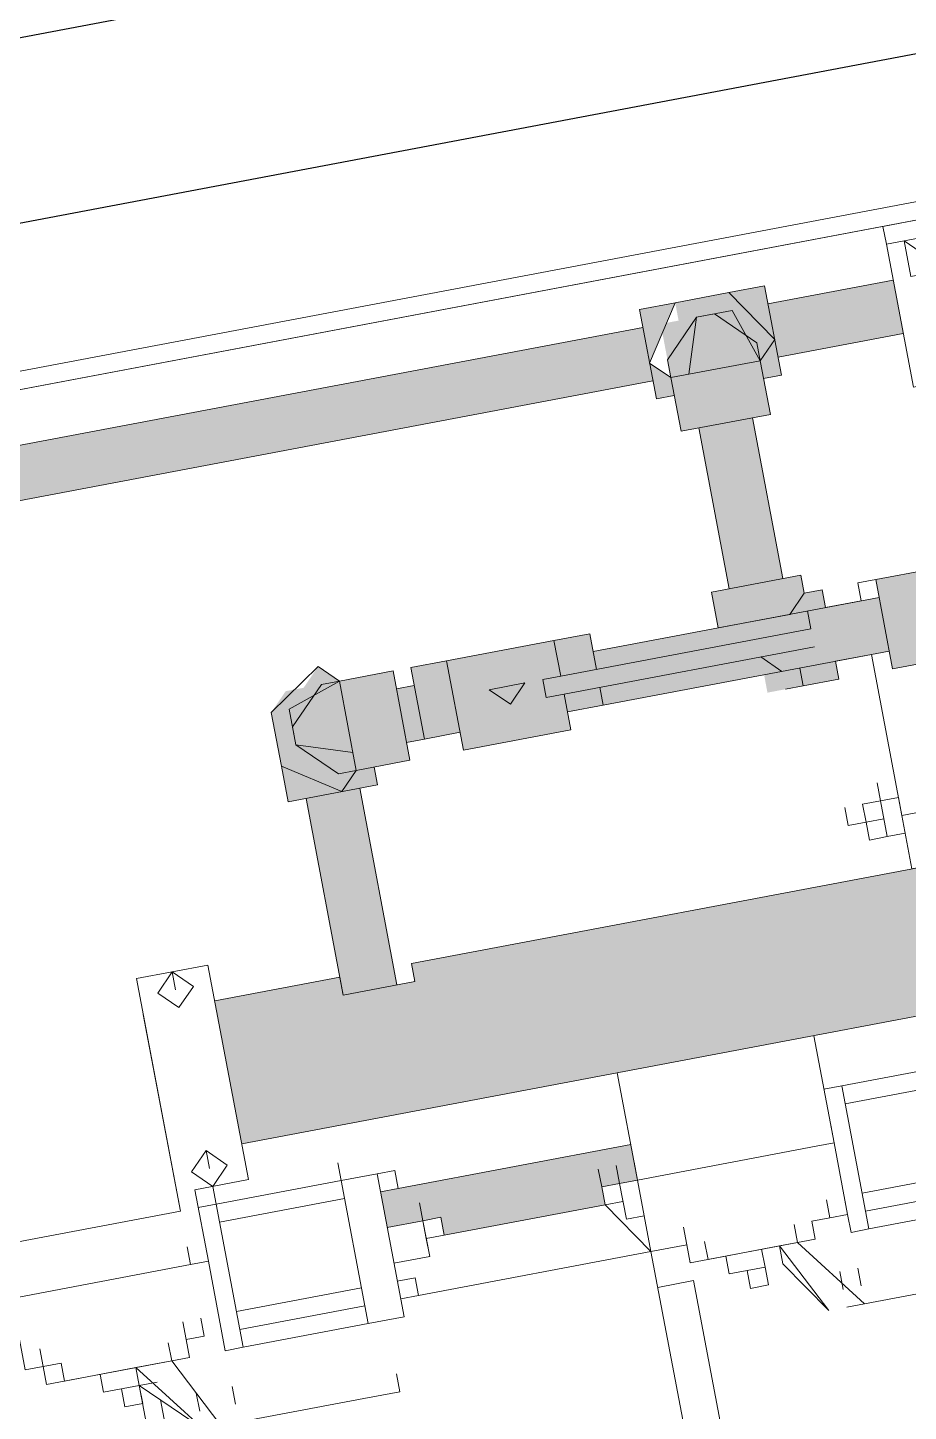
# Model space of a CAD drawing. Extents: x 407440 to 411585, y 6041728 to 6045069.
# Drawn here: x 408209.107 to 408211.885, y 6044206.887 to 6044211.252 of the extents above; entities that cross this region are included whole.
import ezdxf

# ---------------------------------------------------------------- set-up
doc = ezdxf.new("R2010")
doc.units = 0
doc.header["$LTSCALE"] = 5
doc.linetypes.add('foc-TIELINE', pattern=[1.875, 1.25, -0.625])
doc.layers.add('P-PROPOSED-EXISTING-H', color=59, linetype='Continuous')
doc.layers.add('T-TIE', color=201, linetype='foc-TIELINE')

# ---------------------------------------------------------------- blocks, each defined once
blk = doc.blocks.new('P-RIG-877')
at = {"layer": 'T-TIE', "linetype": 'ByBlock', "lineweight": 25}
for points in [[(3.22609, -24.21286), (3.11128, -24.21286), (3.11128, -19.4254), (2.51428, -19.4254), (2.51428, -19.14986), (2.51428, -19.31059), (3.22609, -19.31059), (3.22609, -33.01858), (1.79099, -33.01858)], [(6.88844, -20.74568), (6.88844, -19.31059), (3.22609, -19.31059), (3.22609, -33.01858), (4.23639, -33.01858)], [(3.22609, -24.38507), (3.34089, -24.38507), (3.34089, -27.18637), (4.62673, -27.18637), (4.62673, -27.30118), (3.34089, -27.30118), (3.34089, -32.90377), (4.19047, -32.90377), (4.19047, -33.01858), (5.02856, -33.32856), (5.01708, -33.32856), (5.02856, -33.32856)]]:
    blk.add_lwpolyline(points, dxfattribs=at)
at = {"layer": 'T-TIE', "linetype": 'ByBlock', "lineweight": 18}
for points in [[(3.54755, -30.4469), (3.4557, -30.4469), (3.4557, -30.37801), (3.4557, -30.38949), (3.4557, -30.43542), (3.43274, -30.43542), (3.43274, -27.53079), (3.50162, -27.53079), (3.4557, -27.53079), (3.44422, -27.53079)], [(3.43274, -27.53079), (3.43274, -30.43542), (3.4557, -30.43542), (3.4557, -30.38949), (3.44422, -30.38949)], [(3.44422, -30.36653), (3.44422, -30.37801), (3.44422, -27.58819), (3.43274, -27.58819)], [(3.46718, -30.36653), (3.44422, -30.36653), (3.44422, -27.69152), (3.44422, -27.66856), (3.44422, -27.65708), (3.44422, -27.58819), (3.46718, -27.58819), (3.4557, -27.59968)], [(3.93789, -27.69152), (3.93789, -28.47221)], [(3.85753, -27.89817), (3.85753, -28.0015), (3.84604, -28.0015), (3.84604, -28.34592), (3.85753, -28.34592), (3.85753, -28.39185), (3.84604, -28.39185), (3.84604, -28.47221)], [(3.84604, -28.01298), (3.84604, -28.02446), (3.8116, -28.02446), (3.8116, -27.90966), (3.80012, -27.90966)], [(3.4557, -27.96706), (3.4557, -27.93262), (3.54755, -27.93262), (3.54755, -27.96706), (3.4557, -27.96706), (3.44422, -27.96706), (3.44422, -27.93262), (3.4557, -27.93262)], [(3.70828, -27.97854), (3.6968, -27.9441), (3.67383, -27.9441), (3.66235, -27.97854), (3.66235, -27.96706), (3.68531, -27.9441), (3.6968, -27.9441), (3.71976, -27.96706), (3.71976, -27.97854), (3.66235, -27.97854), (3.66235, -28.01298)], [(3.47866, -28.04742), (3.47866, -27.96706)], [(3.5131, -28.04742), (3.5131, -27.96706)], [(4.04122, -28.10483), (4.0527, -28.10483), (4.06418, -28.10483), (4.06418, -28.09335), (4.06418, -28.01298), (4.0527, -28.01298), (3.97233, -28.01298), (3.97233, -27.97854), (3.97233, -27.96706)], [(3.66235, -28.0589), (3.65087, -28.0589), (3.65087, -28.11631), (3.67383, -28.11631), (3.67383, -28.07039), (3.66235, -28.0589), (3.66235, -28.04742), (3.67383, -28.04742), (3.67383, -28.02446), (3.66235, -28.02446), (3.66235, -28.01298), (3.71976, -28.01298), (3.71976, -27.97854)], [(3.67383, -28.01298), (3.67383, -28.19667)], [(3.70828, -28.01298), (3.70828, -28.19667)], [(4.06418, -28.09335), (3.97233, -28.09335), (3.97233, -28.01298), (3.96085, -28.01298)], [(3.97233, -28.10483), (3.97233, -28.09335), (3.97233, -28.01298)], [(3.98381, -28.09335), (3.98381, -28.01298)], [(4.04122, -28.09335), (4.04122, -28.01298)], [(4.0527, -28.09335), (4.0527, -28.01298)], [(3.80012, -28.02446), (3.8116, -28.02446), (3.70828, -28.02446), (3.70828, -28.04742), (3.71976, -28.04742), (3.71976, -28.07039)], [(3.78864, -28.03594), (3.80012, -28.03594), (3.80012, -28.04742), (3.8116, -28.04742), (3.8116, -28.03594), (3.8116, -28.04742), (3.82308, -28.04742), (3.82308, -28.03594), (3.80012, -28.03594), (3.80012, -28.02446), (3.80012, -28.03594)], [(3.52458, -28.0589), (3.52458, -28.04742), (3.46718, -28.04742), (3.46718, -28.07039)], [(3.8116, -28.0589), (3.8116, -28.04742), (3.8116, -28.0589)], [(3.5131, -28.0589), (3.47866, -28.07039), (3.47866, -28.09335), (3.5131, -28.10483)], [(3.6968, -28.0589), (3.6968, -28.21963), (3.6968, -28.23112), (3.68531, -28.23112), (3.68531, -28.21963), (3.68531, -28.0589), (3.67383, -28.0589)], [(3.8116, -28.0589), (3.80012, -28.0589)], [(3.65087, -28.07039), (3.54755, -28.07039)], [(3.71976, -28.08187), (3.71976, -28.07039), (3.70828, -28.07039)], [(3.6968, -28.09335), (3.70828, -28.08187)], [(3.46718, -28.10483), (3.46718, -28.12779), (3.52458, -28.12779), (3.52458, -28.11631)], [(3.65087, -28.10483), (3.54755, -28.10483)], [(3.93789, -28.10483), (4.00677, -28.10483), (3.99529, -28.10483)], [(4.1101, -28.10483), (4.06418, -28.13927), (4.06418, -28.15075), (4.1101, -28.12779), (4.07566, -28.15075), (4.06418, -28.15075), (4.06418, -28.19667), (4.0527, -28.19667)], [(4.09862, -28.10483), (4.08714, -28.10483)], [(4.0527, -28.11631), (4.04122, -28.11631)], [(4.09862, -28.11631), (4.08714, -28.11631)], [(4.1101, -28.11631), (4.1101, -28.11631)], [(3.47866, -29.13809), (3.47866, -28.12779)], [(3.5131, -29.13809), (3.5131, -28.12779)], [(4.06418, -28.18519), (4.07566, -28.18519), (4.07566, -28.16223), (4.06418, -28.16223)], [(4.07566, -28.16223), (4.08714, -28.16223), (4.08714, -28.17371), (4.07566, -28.17371)], [(4.07566, -28.16223), (4.08714, -28.16223), (4.07566, -28.16223)], [(4.08714, -28.16223), (4.08714, -28.17371)], [(3.66235, -28.21963), (3.66235, -28.19667), (3.68531, -28.19667)], [(3.6968, -28.19667), (3.70828, -28.19667), (3.70828, -28.21963)], [(4.07566, -28.23112), (4.07566, -28.20815), (4.22491, -28.20815)], [(3.6968, -28.21963), (3.71976, -28.21963), (3.71976, -28.28852), (3.66235, -28.28852), (3.66235, -28.21963), (3.68531, -28.21963)], [(3.93789, -28.23112), (4.00677, -28.23112), (4.00677, -28.2426), (3.99529, -28.2426)], [(3.98381, -28.38037), (3.98381, -28.23112)], [(4.02974, -28.2426), (4.02974, -28.23112), (4.02974, -28.2426), (4.00677, -28.2426), (4.00677, -28.23112), (3.99529, -28.23112)], [(4.01826, -28.3574), (4.01826, -28.25408), (4.0527, -28.23112), (4.22491, -28.23112), (4.16751, -28.23112), (4.16751, -28.55258)], [(4.04122, -28.38037), (4.04122, -28.39185), (4.04122, -28.38037), (4.0527, -28.38037), (4.0527, -28.23112)], [(4.33972, -28.23112), (4.45452, -28.23112), (4.33972, -28.23112), (4.44304, -28.23112), (4.45452, -28.2426), (4.45452, -28.5411), (4.44304, -28.55258), (4.08714, -28.55258)], [(4.00677, -28.25408), (3.99529, -28.25408)], [(3.66235, -28.28852), (3.66235, -28.31148), (3.70828, -28.31148), (3.70828, -28.28852)], [(3.67383, -28.31148), (3.67383, -28.32296)], [(3.70828, -28.31148), (3.70828, -28.32296)], [(3.71976, -28.34592), (3.73124, -28.34592), (3.73124, -28.40333), (3.70828, -28.40333)], [(3.66235, -28.3574), (3.66235, -28.36888), (3.68531, -28.39185), (3.6968, -28.39185), (3.71976, -28.36888), (3.71976, -28.3574), (3.66235, -28.3574), (3.67383, -28.39185), (3.6968, -28.39185), (3.70828, -28.3574)], [(3.73124, -28.3574), (3.85753, -28.3574)], [(4.00677, -28.36888), (4.00677, -28.39185), (4.00677, -28.36888), (3.99529, -28.36888)], [(4.06418, -28.41481), (4.06418, -28.39185), (3.97233, -28.39185), (3.97233, -28.38037), (3.98381, -28.38037), (3.98381, -28.39185), (3.98381, -28.38037), (3.98381, -28.39185)], [(4.00677, -28.50665), (4.0527, -28.50665), (4.06418, -28.50665), (4.06418, -28.49517), (4.06418, -28.41481), (4.0527, -28.41481), (3.97233, -28.41481), (3.97233, -28.39185), (3.97233, -28.38037)], [(4.0527, -28.38037), (4.0527, -28.39185), (4.0527, -28.38037)], [(3.73124, -28.39185), (3.85753, -28.39185)], [(4.1101, -28.40333), (4.1101, -28.41481), (4.1101, -28.40333), (4.09862, -28.40333)], [(3.97233, -28.41481), (3.97233, -28.49517), (3.97233, -28.50665), (3.97233, -28.49517), (3.96085, -28.49517)], [(4.06418, -28.49517), (3.97233, -28.49517), (3.97233, -28.41481), (3.96085, -28.41481)], [(3.98381, -28.49517), (3.98381, -28.41481)], [(4.04122, -28.49517), (4.04122, -28.41481)], [(4.0527, -28.49517), (4.0527, -28.41481)], [(4.54637, -28.41481), (4.53489, -28.41481), (4.53489, -28.56406), (4.07566, -28.56406)], [(4.1101, -28.41481), (4.1101, -28.42629), (4.1101, -28.41481)], [(4.06418, -28.5411), (4.06418, -28.56406), (4.1101, -28.52961), (4.1101, -28.42629), (4.1101, -28.52961), (4.07566, -28.56406), (4.07566, -28.58702), (4.06418, -28.58702)], [(3.82308, -28.51813), (3.82308, -28.47221), (3.96085, -28.47221), (3.96085, -28.50665), (4.00677, -28.50665), (4.00677, -28.51813), (3.99529, -28.51813)], [(3.83456, -28.49517), (3.82308, -28.49517)], [(3.94937, -28.49517), (3.93789, -28.49517)], [(4.09862, -28.50665), (4.08714, -28.50665)], [(3.97233, -28.51813), (3.82308, -28.51813), (3.97233, -28.51813)], [(3.84604, -28.51813), (3.97233, -28.51813), (3.84604, -28.51813)], [(3.90345, -29.14957), (3.97233, -29.14957), (3.97233, -28.51813), (3.90345, -28.51813)], [(4.00677, -28.51813), (4.00677, -28.63294), (4.0527, -28.63294), (4.0527, -28.62146), (4.06418, -28.62146), (4.06418, -28.52961), (4.0527, -28.52961), (4.04122, -28.52961), (4.0527, -28.52961), (4.0527, -28.51813), (4.04122, -28.51813)], [(4.1101, -28.51813), (4.06418, -28.5411), (4.0527, -28.5411)], [(4.09862, -28.52961), (4.08714, -28.52961)], [(4.07566, -28.55258), (4.07566, -28.56406), (4.06418, -28.56406), (4.06418, -28.60998), (4.0527, -28.60998), (4.0527, -28.62146), (4.04122, -28.62146)], [(4.08714, -28.57554), (4.07566, -28.57554)]]:
    blk.add_lwpolyline(points, dxfattribs=at)
for points in [[(3.47866, -27.9441), (3.46718, -27.9441), (3.4557, -27.95558), (3.47866, -27.95558)], [(3.82308, -28.02446), (3.82308, -28.03594)], [(4.1101, -28.11631), (4.1101, -28.02446)], [(3.50162, -28.0589), (3.47866, -28.08187), (3.47866, -28.09335), (3.50162, -28.11631), (3.5131, -28.11631), (3.50162, -28.12779), (3.46718, -28.10483), (3.46718, -28.07039), (3.50162, -28.04742), (3.5131, -28.0589), (3.54755, -28.0589), (3.54755, -28.11631), (3.5131, -28.11631), (3.5131, -28.0589)], [(4.00677, -28.23112), (4.0527, -28.23112), (4.0527, -28.20815), (4.06418, -28.20815), (4.06418, -28.12779), (4.0527, -28.12779), (4.0527, -28.11631), (4.0527, -28.10483), (4.00677, -28.10483), (4.00677, -28.11631)], [(4.0527, -28.13927), (4.06418, -28.13927)], [(4.04122, -28.20815), (4.0527, -28.20815)], [(3.68531, -28.2426), (3.68531, -28.26556), (3.6968, -28.25408)], [(4.00677, -28.25408), (4.01826, -28.25408), (4.01826, -28.2426), (4.01826, -28.25408), (4.00677, -28.25408), (4.00677, -28.2426)], [(4.00677, -28.25408), (4.01826, -28.25408)], [(3.65087, -28.36888), (3.67383, -28.40333), (3.70828, -28.40333), (3.73124, -28.36888), (3.71976, -28.3574), (3.71976, -28.32296), (3.66235, -28.32296), (3.66235, -28.3574)], [(4.00677, -28.36888), (4.00677, -28.3574), (4.01826, -28.3574), (4.01826, -28.36888)], [(4.02974, -28.36888), (4.02974, -28.39185), (4.02974, -28.36888), (4.00677, -28.36888), (4.01826, -28.36888)], [(3.83456, -28.48369), (3.84604, -28.49517), (3.83456, -28.50665), (3.82308, -28.49517)], [(3.94937, -28.48369), (3.93789, -28.49517), (3.94937, -28.50665), (3.96085, -28.49517)], [(4.07566, -28.57554), (4.08714, -28.57554), (4.08714, -28.56406), (4.07566, -28.56406), (4.08714, -28.56406), (4.08714, -28.57554)]]:
    blk.add_lwpolyline(points, close=True, dxfattribs=at)
at = {"layer": 'T-TIE', "linetype": 'ByBlock', "lineweight": 18, "transparency": 33554559}
for points in [[(3.47866, -28.04742), (3.49014, -27.96706), (3.49014, -28.04742)], [(3.47866, -28.04742), (3.47866, -27.96706), (3.49014, -27.96706)], [(3.49014, -28.04742), (3.5131, -27.96706), (3.5131, -28.04742)], [(3.49014, -28.04742), (3.49014, -27.96706), (3.5131, -27.96706)], [(3.66235, -28.01298), (3.71976, -27.97854), (3.71976, -28.01298)], [(3.66235, -28.01298), (3.66235, -27.97854), (3.71976, -27.97854)], [(3.84604, -28.34592), (3.85753, -28.0015), (3.85753, -28.34592)], [(3.84604, -28.34592), (3.84604, -28.0015), (3.85753, -28.0015)], [(3.85753, -28.47221), (3.93789, -28.0015), (3.93789, -28.47221)], [(3.85753, -28.47221), (3.85753, -28.0015), (3.93789, -28.0015)], [(3.67383, -28.19667), (3.68531, -28.01298), (3.68531, -28.19667)], [(3.67383, -28.19667), (3.67383, -28.01298), (3.68531, -28.01298)], [(3.68531, -28.04742), (3.6968, -28.01298), (3.6968, -28.04742)], [(3.68531, -28.04742), (3.68531, -28.01298), (3.6968, -28.01298)], [(3.6968, -28.19667), (3.70828, -28.01298), (3.70828, -28.19667)], [(3.6968, -28.19667), (3.6968, -28.01298), (3.70828, -28.01298)], [(3.46718, -28.07039), (3.47866, -28.04742), (3.47866, -28.0589)], [(3.46718, -28.07039), (3.46718, -28.04742), (3.47866, -28.04742)], [(3.47866, -28.0589), (3.49014, -28.04742), (3.49014, -28.0589)], [(3.47866, -28.0589), (3.47866, -28.04742), (3.49014, -28.04742)], [(3.49014, -28.0589), (3.50162, -28.04742), (3.50162, -28.0589)], [(3.49014, -28.0589), (3.49014, -28.04742), (3.50162, -28.04742)], [(3.50162, -28.04742), (3.5131, -28.04742), (3.5131, -28.0589)], [(3.50162, -28.0589), (3.50162, -28.04742), (3.5131, -28.0589)], [(3.5131, -28.0589), (3.52458, -28.04742), (3.52458, -28.0589)], [(3.5131, -28.0589), (3.5131, -28.04742), (3.52458, -28.04742)], [(3.66235, -28.0589), (3.67383, -28.04742), (3.67383, -28.07039)], [(3.66235, -28.0589), (3.66235, -28.04742), (3.67383, -28.04742)], [(3.68531, -28.23112), (3.6968, -28.04742), (3.6968, -28.23112)], [(3.68531, -28.23112), (3.68531, -28.04742), (3.6968, -28.04742)], [(3.70828, -28.07039), (3.71976, -28.04742), (3.71976, -28.07039)], [(3.70828, -28.07039), (3.70828, -28.04742), (3.71976, -28.04742)], [(3.46718, -28.08187), (3.47866, -28.0589), (3.47866, -28.07039)], [(3.46718, -28.08187), (3.46718, -28.07039), (3.47866, -28.0589)], [(3.47866, -28.07039), (3.47866, -28.0589), (3.49014, -28.0589)], [(3.47866, -28.10483), (3.49014, -28.0589), (3.49014, -28.10483)], [(3.47866, -28.10483), (3.47866, -28.07039), (3.49014, -28.0589)], [(3.49014, -28.11631), (3.50162, -28.0589), (3.50162, -28.11631)], [(3.49014, -28.11631), (3.49014, -28.0589), (3.50162, -28.0589)], [(3.50162, -28.11631), (3.5131, -28.0589), (3.5131, -28.11631)], [(3.50162, -28.11631), (3.50162, -28.0589), (3.5131, -28.0589)], [(3.5131, -28.11631), (3.52458, -28.0589), (3.52458, -28.11631)], [(3.5131, -28.11631), (3.5131, -28.0589), (3.52458, -28.0589)], [(3.52458, -28.11631), (3.54755, -28.0589), (3.54755, -28.11631)], [(3.52458, -28.11631), (3.52458, -28.0589), (3.54755, -28.0589)], [(3.65087, -28.11631), (3.66235, -28.0589), (3.66235, -28.11631)], [(3.65087, -28.11631), (3.65087, -28.0589), (3.66235, -28.0589)], [(3.66235, -28.11631), (3.66235, -28.0589), (3.67383, -28.07039)], [(3.46718, -28.09335), (3.47866, -28.07039), (3.47866, -28.09335)], [(3.46718, -28.09335), (3.46718, -28.08187), (3.47866, -28.07039)], [(3.54755, -28.10483), (3.65087, -28.07039), (3.65087, -28.10483)], [(3.54755, -28.10483), (3.54755, -28.07039), (3.65087, -28.07039)], [(3.66235, -28.11631), (3.67383, -28.07039), (3.67383, -28.11631)], [(3.70828, -28.09335), (3.71976, -28.07039), (3.71976, -28.09335)], [(3.70828, -28.09335), (3.70828, -28.07039), (3.71976, -28.07039)], [(3.46718, -28.10483), (3.47866, -28.09335), (3.47866, -28.10483)], [(3.46718, -28.10483), (3.46718, -28.09335), (3.47866, -28.09335)], [(3.46718, -28.12779), (3.46718, -28.10483), (3.50162, -28.12779)], [(3.47866, -28.10483), (3.49014, -28.10483), (3.49014, -28.11631)], [(3.47866, -28.11631), (3.47866, -28.10483), (3.49014, -28.11631)], [(3.50162, -28.12779), (3.5131, -28.11631), (3.5131, -28.12779)], [(3.5131, -28.12779), (3.52458, -28.11631), (3.52458, -28.12779)], [(3.5131, -28.12779), (3.5131, -28.11631), (3.52458, -28.11631)], [(3.47866, -29.13809), (3.50162, -28.12779), (3.50162, -29.13809)], [(3.47866, -29.13809), (3.47866, -28.12779), (3.50162, -28.12779)], [(3.50162, -29.13809), (3.5131, -28.12779), (3.5131, -29.13809)], [(3.50162, -29.13809), (3.50162, -28.12779), (3.5131, -28.12779)], [(3.66235, -28.21963), (3.67383, -28.19667), (3.67383, -28.21963)], [(3.66235, -28.21963), (3.66235, -28.19667), (3.67383, -28.19667)], [(3.67383, -28.21963), (3.68531, -28.19667), (3.68531, -28.21963)], [(3.67383, -28.21963), (3.67383, -28.19667), (3.68531, -28.19667)], [(3.6968, -28.21963), (3.70828, -28.19667), (3.70828, -28.21963)], [(3.6968, -28.21963), (3.6968, -28.19667), (3.70828, -28.19667)], [(3.66235, -28.28852), (3.67383, -28.21963), (3.67383, -28.28852)], [(3.66235, -28.28852), (3.66235, -28.21963), (3.67383, -28.21963)], [(3.67383, -28.23112), (3.68531, -28.21963), (3.68531, -28.23112)], [(3.67383, -28.23112), (3.67383, -28.21963), (3.68531, -28.21963)], [(3.6968, -28.23112), (3.70828, -28.21963), (3.70828, -28.2426)], [(3.6968, -28.23112), (3.6968, -28.21963), (3.70828, -28.21963)], [(3.70828, -28.28852), (3.71976, -28.21963), (3.71976, -28.28852)], [(3.70828, -28.28852), (3.70828, -28.21963), (3.71976, -28.21963)], [(3.67383, -28.26556), (3.68531, -28.23112), (3.68531, -28.26556)], [(3.67383, -28.26556), (3.67383, -28.23112), (3.68531, -28.23112)], [(3.68531, -28.26556), (3.6968, -28.23112), (3.6968, -28.26556)], [(3.68531, -28.26556), (3.68531, -28.23112), (3.6968, -28.23112)], [(3.6968, -28.26556), (3.6968, -28.23112), (3.70828, -28.2426)], [(3.98381, -28.39185), (4.00677, -28.23112), (4.00677, -28.39185)], [(3.98381, -28.39185), (3.98381, -28.23112), (4.00677, -28.23112)], [(3.6968, -28.26556), (3.70828, -28.2426), (3.70828, -28.26556)], [(4.00677, -28.3574), (4.01826, -28.25408), (4.01826, -28.3574)], [(4.00677, -28.3574), (4.00677, -28.25408), (4.01826, -28.25408)], [(3.67383, -28.28852), (3.68531, -28.26556), (3.68531, -28.28852)], [(3.67383, -28.28852), (3.67383, -28.26556), (3.68531, -28.26556)], [(3.68531, -28.28852), (3.6968, -28.26556), (3.6968, -28.28852)], [(3.68531, -28.28852), (3.68531, -28.26556), (3.6968, -28.26556)], [(3.6968, -28.28852), (3.70828, -28.26556), (3.70828, -28.28852)], [(3.6968, -28.28852), (3.6968, -28.26556), (3.70828, -28.26556)], [(3.66235, -28.31148), (3.67383, -28.28852), (3.67383, -28.31148)], [(3.66235, -28.31148), (3.66235, -28.28852), (3.67383, -28.28852)], [(3.67383, -28.31148), (3.68531, -28.28852), (3.68531, -28.31148)], [(3.67383, -28.31148), (3.67383, -28.28852), (3.68531, -28.28852)], [(3.68531, -28.31148), (3.6968, -28.28852), (3.6968, -28.31148)], [(3.68531, -28.31148), (3.68531, -28.28852), (3.6968, -28.28852)], [(3.6968, -28.31148), (3.70828, -28.28852), (3.70828, -28.31148)], [(3.6968, -28.31148), (3.6968, -28.28852), (3.70828, -28.28852)], [(3.67383, -28.32296), (3.68531, -28.31148), (3.68531, -28.32296)], [(3.67383, -28.32296), (3.67383, -28.31148), (3.68531, -28.31148)], [(3.68531, -28.32296), (3.6968, -28.31148), (3.6968, -28.32296)], [(3.68531, -28.32296), (3.68531, -28.31148), (3.6968, -28.31148)], [(3.6968, -28.32296), (3.70828, -28.31148), (3.70828, -28.32296)], [(3.6968, -28.32296), (3.6968, -28.31148), (3.70828, -28.31148)], [(3.66235, -28.3574), (3.67383, -28.32296), (3.67383, -28.3574)], [(3.66235, -28.3574), (3.66235, -28.32296), (3.67383, -28.32296)], [(3.67383, -28.3574), (3.68531, -28.32296), (3.68531, -28.3574)], [(3.67383, -28.3574), (3.67383, -28.32296), (3.68531, -28.32296)], [(3.68531, -28.3574), (3.6968, -28.32296), (3.6968, -28.3574)], [(3.68531, -28.3574), (3.68531, -28.32296), (3.6968, -28.32296)], [(3.6968, -28.3574), (3.70828, -28.32296), (3.70828, -28.3574)], [(3.6968, -28.3574), (3.6968, -28.32296), (3.70828, -28.32296)], [(3.70828, -28.3574), (3.71976, -28.32296), (3.71976, -28.3574)], [(3.70828, -28.3574), (3.70828, -28.32296), (3.71976, -28.32296)], [(3.71976, -28.3574), (3.73124, -28.34592), (3.73124, -28.36888)], [(3.71976, -28.3574), (3.71976, -28.34592), (3.73124, -28.34592)], [(3.65087, -28.36888), (3.66235, -28.3574), (3.66235, -28.38037)], [(3.66235, -28.38037), (3.67383, -28.3574), (3.67383, -28.39185)], [(3.66235, -28.38037), (3.66235, -28.3574), (3.67383, -28.3574)], [(3.67383, -28.39185), (3.68531, -28.3574), (3.68531, -28.39185)], [(3.67383, -28.39185), (3.67383, -28.3574), (3.68531, -28.3574)], [(3.68531, -28.39185), (3.6968, -28.3574), (3.6968, -28.39185)], [(3.68531, -28.39185), (3.68531, -28.3574), (3.6968, -28.3574)], [(3.6968, -28.39185), (3.70828, -28.3574), (3.70828, -28.39185)], [(3.6968, -28.39185), (3.6968, -28.3574), (3.70828, -28.3574)], [(3.70828, -28.38037), (3.71976, -28.3574), (3.71976, -28.38037)], [(3.70828, -28.38037), (3.70828, -28.3574), (3.71976, -28.3574)], [(3.71976, -28.38037), (3.71976, -28.3574), (3.73124, -28.36888)], [(3.73124, -28.39185), (3.85753, -28.3574), (3.85753, -28.39185)], [(3.73124, -28.39185), (3.73124, -28.3574), (3.85753, -28.3574)], [(3.71976, -28.40333), (3.73124, -28.36888), (3.73124, -28.40333)], [(3.71976, -28.40333), (3.71976, -28.38037), (3.73124, -28.36888)], [(3.66235, -28.39185), (3.66235, -28.38037), (3.67383, -28.39185)], [(3.70828, -28.39185), (3.70828, -28.38037), (3.71976, -28.38037)], [(3.70828, -28.39185), (3.71976, -28.38037), (3.71976, -28.39185)], [(3.70828, -28.40333), (3.71976, -28.38037), (3.71976, -28.40333)], [(3.70828, -28.40333), (3.70828, -28.39185), (3.71976, -28.38037)], [(3.66235, -28.39185), (3.67383, -28.39185), (3.67383, -28.40333)], [(3.67383, -28.40333), (3.68531, -28.39185), (3.68531, -28.40333)], [(3.67383, -28.40333), (3.67383, -28.39185), (3.68531, -28.39185)], [(3.68531, -28.40333), (3.6968, -28.39185), (3.6968, -28.40333)], [(3.68531, -28.40333), (3.68531, -28.39185), (3.6968, -28.39185)], [(3.6968, -28.40333), (3.70828, -28.39185), (3.70828, -28.40333)], [(3.6968, -28.40333), (3.6968, -28.39185), (3.70828, -28.39185)], [(3.84604, -28.47221), (3.85753, -28.39185), (3.85753, -28.47221)], [(3.84604, -28.47221), (3.84604, -28.39185), (3.85753, -28.39185)]]:
    blk.add_solid(points, dxfattribs=at)

msp = doc.modelspace()

# ---------------------------------------------------------------- hatches: boundary and pattern name
at = {"layer": 'P-PROPOSED-EXISTING-H'}
h = msp.add_hatch(dxfattribs=at)
h.set_pattern_fill('ANSI31', color=256, scale=3.498392, style=0)
h.set_pattern_definition([(45, (-2243.128, 2713.837), (-7.854113246, 7.854113246), [])])
edge = h.paths.add_edge_path()
edge.add_line((408709.2898, 6043818.2218), (408241.3049, 6043729.7131))
edge.add_line((408241.3049, 6043729.7131), (407794.4358, 6043645.198))
edge.add_line((407794.4358, 6043645.198), (407673.8299, 6044282.8949))
edge.add_line((407673.8299, 6044282.8949), (408123.6694, 6044351.8304))
edge.add_line((408123.6694, 6044351.8304), (408654.5747, 6044433.1889))
edge.add_line((408654.5747, 6044433.1889), (409028.9973, 6044539.8658))
edge.add_line((409028.9973, 6044539.8658), (409149.7259, 6043901.5203))
edge.add_line((409149.7259, 6043901.5203), (408898.7917, 6043854.0618))
edge.add_arc((408782.127, 6043952.0096), 152.33, 241.435078, 319.984322, ccw=False)

# ---------------------------------------------------------------- block references
at = {"layer": 'T-TIE', "linetype": 'ByBlock', "xscale": 4.999999999955019, "yscale": 4.999999999955019, "zscale": 4.999999999955019, "rotation": 280.7096999997605}
msp.add_blockref('P-RIG-877', (408346.0047, 6044253.5322), dxfattribs=at)

doc.saveas('drawing.dxf')
